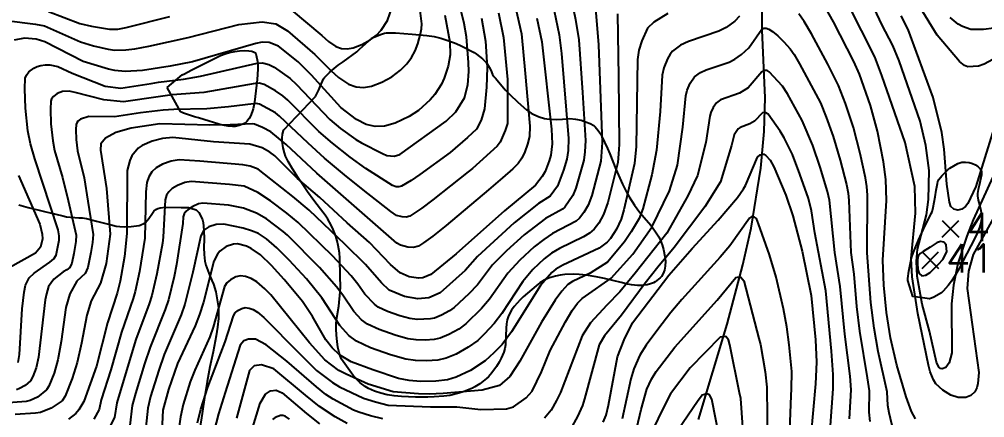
# Model space of a CAD drawing. Extents: x 197794 to 200030, y 561152 to 563931.
# Drawn here: x 199162.8 to 199471.2, y 562466.2 to 562593.4 of the extents above; entities that cross this region are included whole.
import ezdxf

# ---------------------------------------------------------------- set-up
doc = ezdxf.new("R2010")
doc.units = 0
for name, color, linetype in [('E0022112', 5, 'CONTINUOUS'), ('F0017111', 30, 'CONTINUOUS'), ('F0017114', 7, 'CONTINUOUS'), ('F0027132', 7, 'CONTINUOUS'), ('F0027217', 7, 'CONTINUOUS'), ('G0037213', 32, 'CONTINUOUS')]:
    doc.layers.add(name, color=color, linetype=linetype)
doc.styles.add('NGSW', font='romans.shx', dxfattribs={"bigfont": 'ngsw.shx'})

# ---------------------------------------------------------------- blocks, each defined once
blk = doc.blocks.new('F0027217')
at = {"layer": 'F0027217'}
for p, q in [((-2.652, 2.652), (2.652, -2.652)), ((-2.652, -2.652), (2.652, 2.652))]:
    blk.add_line(p, q, dxfattribs=at)

msp = doc.modelspace()

# ---------------------------------------------------------------- linework, layer by layer
at = {"layer": 'E0022112', "flags": 128}
msp.add_lwpolyline([(199379.83, 562465.55), (199388.94, 562495.97), (199393.91, 562514.98), (199396.66, 562526.67), (199399.74, 562545.78), (199400.71, 562557.56), (199401.09, 562568.25), (199400.11, 562589.91), (199400.07, 562599.96), (199401.16, 562624.56), (199401.13, 562630.21), (199399.85, 562651.13), (199397.9, 562665.97), (199396.92, 562671.33), (199392.27, 562690.46), (199389.55, 562709.51)], dxfattribs=at)
at = {"layer": 'F0017111'}
for points, elevation in [([(199162.5, 562483.8), (199162.87, 562486.28), (199163.77, 562500.93), (199164.4, 562506.26), (199164.84, 562508.45), (199165.96, 562510.84), (199167.61, 562512.3), (199172.61, 562515.84), (199173.91, 562516.87), (199174.65, 562518.02), (199175.55, 562522.83), (199175.59, 562524.19), (199175.27, 562526.1), (199167.81, 562548.84), (199166.41, 562553.6), (199165.58, 562557.73), (199164.82, 562564.98), (199164.61, 562571.21), (199164.76, 562574.57), (199165.12, 562575.57), (199165.89, 562576.62), (199167.45, 562577.8), (199168.53, 562578.31), (199169.76, 562578.66), (199171.1, 562578.82), (199172.56, 562578.79), (199175.18, 562578.3), (199179.73, 562576.12), (199190.25, 562572.04), (199195.23, 562571.41), (199204.98, 562572.87), (199207.32, 562573.26), (199215.34, 562574.27), (199220.76, 562575.16), (199238.79, 562579.36), (199240.51, 562579.46), (199242.59, 562578.96), (199244.21, 562578.1), (199249.36, 562574.41), (199251.37, 562572.58), (199262.06, 562561.38), (199265.48, 562558.53), (199270.3, 562554.95), (199272.15, 562553.87), (199278.86, 562550.5), (199280.25, 562549.87), (199282.57, 562549.69), (199284.37, 562550.16), (199299.14, 562560.88), (199302.25, 562563.81), (199305.09, 562568.25), (199306.06, 562572.45), (199306.44, 562576.73), (199306.36, 562579.58), (199305.68, 562587.71), (199304.99, 562592.06), (199299.88, 562612.98)], 445), ([(199336.88, 562610.87), (199340.55, 562593.28), (199341.56, 562586.79), (199342.78, 562569.98), (199343.69, 562554.64), (199343.53, 562551.09), (199343.17, 562548.38), (199340.58, 562539.4), (199339.67, 562537.08), (199337.11, 562533.36), (199336.38, 562532.72), (199330.97, 562529.77), (199324.12, 562524.52), (199318.51, 562519.38), (199314.04, 562514.95), (199309.16, 562508.57), (199306.42, 562505.74), (199301.76, 562501.36), (199300.26, 562500.25), (199297.69, 562498.9), (199295.48, 562497.98), (199294.16, 562497.7), (199289.9, 562497.55), (199287.58, 562497.87), (199284.35, 562498.67), (199280.49, 562500.11), (199277.51, 562501.47), (199276.29, 562502.36), (199273.19, 562505.62), (199271.01, 562508.81), (199268.81, 562511.47), (199262.84, 562517.81), (199251.96, 562528.45), (199248.3, 562531.47), (199243.03, 562535.35), (199239.01, 562538.1), (199234.64, 562540.06), (199229.97, 562540.63), (199217.7, 562541.59), (199215.72, 562541.26), (199213.4, 562540.3), (199211.64, 562539.31), (199210.65, 562538.32), (199209.86, 562537.16), (199209.4, 562535.75), (199208.79, 562523.8), (199208.57, 562521.92), (199206.79, 562512.07), (199205.18, 562505.12), (199204.36, 562502.46), (199200.06, 562491.11), (199198.32, 562485.43), (199193.95, 562470.92), (199193.27, 562466.21), (199191.41, 562462.66)], 415), ([(199477.61, 562536.49), (199467.57, 562518.24), (199466.02, 562512.97), (199465.6, 562507.44), (199469.3, 562480.53), (199469.06, 562477.11), (199468.69, 562475.64), (199468.1, 562474.45), (199466.82, 562473.21), (199465.17, 562472.6), (199462.76, 562472.56), (199460.35, 562473.38), (199457.8, 562474.93), (199455.62, 562477), (199454.83, 562478.2), (199453.77, 562480.76), (199453.21, 562482.97), (199449.88, 562499.45), (199447.99, 562511.11), (199447.76, 562517.01), (199449.06, 562531.43), (199448.84, 562539.96), (199445.78, 562553.97), (199438.38, 562575.44), (199436.07, 562581.39), (199423.39, 562606.49)], 405), ([(199473.85, 562543.1), (199467.57, 562529.36), (199465.54, 562524.12), (199462.63, 562515.36), (199461.26, 562508.51), (199460.63, 562502.51), (199460.72, 562486.86), (199459.84, 562483.65), (199458.78, 562482.22), (199457.59, 562481.73), (199457.04, 562481.88), (199456.57, 562482.33), (199455.85, 562483.88), (199453.59, 562493.82), (199451.19, 562502.44), (199449.58, 562511.31), (199449.42, 562516.13), (199449.73, 562519.97), (199452.66, 562530.94), (199453.23, 562535.81), (199453.41, 562545.12), (199452.38, 562553.06), (199450.54, 562560.84), (199443.84, 562580.06), (199441.81, 562584.95), (199438.39, 562591.69), (199430.49, 562608.63)], 410), ([(199346.35, 562603.25), (199347.88, 562585.2), (199349.07, 562554), (199348.57, 562548.02), (199345.71, 562537.12), (199344.56, 562534.03), (199343.13, 562531.64), (199341.8, 562529.84), (199340.7, 562528.88), (199333.2, 562524.97), (199330.34, 562523.05), (199327.28, 562520.7), (199322.71, 562516.4), (199318.88, 562512.31), (199313.04, 562504.02), (199310.46, 562501.01), (199305.51, 562496.1), (199303.27, 562494.44), (199300.02, 562492.67), (199297.32, 562491.54), (199295.35, 562491.14), (199292.48, 562490.94), (199289.65, 562490.99), (199286.93, 562491.37), (199282.86, 562492.46), (199277.78, 562494.31), (199274.02, 562496.02), (199272.18, 562497.35), (199269.65, 562500.1), (199266.21, 562505.24), (199264.17, 562507.93), (199258.7, 562514.13), (199248.53, 562524.45), (199247.18, 562525.6), (199241.76, 562529.64), (199238.59, 562531.43), (199234.46, 562533.02), (199229.62, 562534.01), (199221.43, 562534.65), (199220.11, 562534.43), (199218.24, 562533.55), (199216.74, 562532.65), (199216.07, 562531.99), (199215.54, 562531.21), (199215.24, 562530.27), (199215.07, 562528.2), (199213.11, 562515.07), (199212.3, 562511.25), (199210.48, 562503.77), (199209.48, 562500.73), (199204.61, 562488.71), (199202.84, 562483.39), (199199.95, 562473.88), (199198.92, 562470.03), (199198.15, 562463.67)], 410), ([(199158.79, 562592.96), (199168, 562591.79), (199170.91, 562591.24), (199182.44, 562586.18), (199186.6, 562584.88), (199191.19, 562583.82), (199193.31, 562583.53), (199196.84, 562583.56), (199199.78, 562583.94), (199204.17, 562584.82), (199216.82, 562587.54), (199232.92, 562591.74), (199240.46, 562592.55), (199244.78, 562591.93), (199248.49, 562589.71), (199257.21, 562582.15), (199262.33, 562576.96), (199264.8, 562574.8), (199268.04, 562572.65), (199270.46, 562571.75), (199272.78, 562571.54), (199275.31, 562571.98), (199278.68, 562573.3), (199281.87, 562575.03), (199284.56, 562577.14), (199286.65, 562579.16), (199288.1, 562581.17), (199289.29, 562583.26), (199290.14, 562585.55), (199291.04, 562588.7), (199291.33, 562590.32), (199291.4, 562591.94), (199290.73, 562597.03)], 455), ([(199321.33, 562597.13), (199323.21, 562588.77), (199324.47, 562576.05), (199325.88, 562559.27), (199325.79, 562555.98), (199325.22, 562553.49), (199324.28, 562551.05), (199323.38, 562549.03), (199322.17, 562547.29), (199320.5, 562545.59), (199317.19, 562542.72), (199312.69, 562538.92), (199299.15, 562527.54), (199294.9, 562524.11), (199291.95, 562521.95), (199290.31, 562520.95), (199288.77, 562520.46), (199286.98, 562520.56), (199284.63, 562521.23), (199283.47, 562521.89), (199257.83, 562544.26), (199248.04, 562553.33), (199243.18, 562557.41), (199240.53, 562558.79), (199238, 562559.84), (199237.48, 562559.97), (199230.2, 562559.64), (199223.73, 562559.54), (199207.7, 562560.02), (199198.53, 562558.59), (199193.72, 562557.17), (199190.34, 562555.39), (199188.91, 562553.61), (199188.82, 562551.56), (199190.67, 562539.34), (199191.83, 562524.8), (199190.59, 562515.34), (199188.83, 562509.09), (199185.79, 562503.46), (199184.38, 562498.91), (199182.75, 562490), (199181.3, 562483.74), (199179.75, 562478.64), (199177.52, 562473.06), (199176.49, 562471.54), (199173.04, 562469.24), (199169.62, 562467.82), (199168.02, 562467.56), (199161.5, 562467.2)], 430), ([(199249.72, 562596.39), (199259.53, 562588.16), (199261.57, 562586.32), (199264, 562584.71), (199265.81, 562584.04), (199267.55, 562583.88), (199269.45, 562584.2), (199272.23, 562585.33), (199274.87, 562586.76), (199276.89, 562588.34), (199278.46, 562589.85), (199280.44, 562592.93), (199281.95, 562597.23)], 460), ([(199485.56, 562586.84), (199471.01, 562579.03), (199469.2, 562578.41), (199465.82, 562578.2), (199464.7, 562578.57), (199463.13, 562579.93), (199456.05, 562588.28), (199450.62, 562597.17)], 420), ([(199315.88, 562595.44), (199317.5, 562587.58), (199318.83, 562574.17), (199318.83, 562566.3), (199318.77, 562560.14), (199318.08, 562557.86), (199317.11, 562555.61), (199316.43, 562554.1), (199315.53, 562552.8), (199307.57, 562545.68), (199306.23, 562544.62), (199294.98, 562535.68), (199291.47, 562533.02), (199287.6, 562530.53), (199286.44, 562530.16), (199285.1, 562530.24), (199283.33, 562530.74), (199281.57, 562531.94), (199272.72, 562538.9), (199266.74, 562543.67), (199260.38, 562549.02), (199255.07, 562553.77), (199245.91, 562562.47), (199244.65, 562563.45), (199239.53, 562566.22), (199238.49, 562566.46), (199237.63, 562566.41), (199229.71, 562565.41), (199222.74, 562564.75), (199212.18, 562564.6), (199208.77, 562564.36), (199201.56, 562563.49), (199193.27, 562562.24), (199185.08, 562562.33), (199182.37, 562561.44), (199181.59, 562560.85), (199181.21, 562560.33), (199181.03, 562559.82), (199180.95, 562558.15), (199181.06, 562555.03), (199181.44, 562551.41), (199183.52, 562542.79), (199184.75, 562535.31), (199186.42, 562524.6), (199186.19, 562522.08), (199185.72, 562518.9), (199184.74, 562514.15), (199183.87, 562512.2), (199181.24, 562509.77), (199179, 562505.72), (199177.72, 562501.36), (199176.23, 562490.48), (199175.16, 562484.58), (199174, 562480.36), (199172.32, 562476.18), (199171.55, 562475.03), (199168.63, 562472.68), (199166.29, 562471.65), (199164.99, 562471.31), (199157.95, 562470.84)], 435), ([(199310.44, 562593.75), (199311.79, 562586.39), (199312.29, 562578), (199312.07, 562571.7), (199311.39, 562564.79), (199310.42, 562561.19), (199308.89, 562558.3), (199306.02, 562555.59), (199300.44, 562550.85), (199290.8, 562543.83), (199288.04, 562541.93), (199284.88, 562540.11), (199284.11, 562539.87), (199283.22, 562539.91), (199282.04, 562540.25), (199273.51, 562545.76), (199268.52, 562549.31), (199262.93, 562553.77), (199258.57, 562557.57), (199248.64, 562567.53), (199247.01, 562568.93), (199244.65, 562570.54), (199241.06, 562572.59), (199239.5, 562572.96), (199238.21, 562572.88), (199221.75, 562569.96), (199211.72, 562569.2), (199207.25, 562568.61), (199196.12, 562567.05), (199189.8, 562567.67), (199180.71, 562569.99), (199178.74, 562570.36), (199176.64, 562570.26), (199174.91, 562569.62), (199173.74, 562568.74), (199173.16, 562567.95), (199172.89, 562567.19), (199172.78, 562564.68), (199172.94, 562560), (199173.51, 562554.57), (199174.13, 562551.47), (199176.64, 562542.89), (199178.49, 562535.45), (199181, 562524.39), (199180.87, 562522.46), (199180.27, 562518.61), (199179.64, 562515.47), (199178.96, 562514.13), (199177.99, 562513.36), (199176.82, 562512.68), (199173.84, 562510.35), (199172.21, 562507.99), (199171.49, 562505.75), (199171.06, 562503.81), (199169.02, 562485.43), (199168.25, 562482.08), (199167.13, 562479.29), (199166.43, 562477.96), (199164.67, 562476.46), (199162.96, 562475.49), (199161.97, 562475.05)], 440), ([(199172.18, 562595.88), (199182.13, 562592.02), (199185.89, 562591.13), (199191.62, 562590.23), (199194.27, 562590.25), (199196.97, 562590.72), (199210.92, 562594.26)], 460), ([(199333.66, 562596.05), (199335.24, 562588.37), (199335.99, 562582.39), (199338.3, 562555.29), (199338.17, 562551.45), (199337.76, 562548.75), (199336.69, 562545.17), (199334.77, 562540.13), (199332.43, 562536.88), (199328.73, 562534.57), (199320.96, 562528.34), (199309.19, 562517.58), (199305.28, 562513.13), (199297.26, 562506.07), (199293.63, 562504.41), (199290.15, 562504.11), (199285.84, 562504.87), (199281.01, 562506.92), (199278.54, 562509.18), (199273.45, 562515.02), (199266.98, 562521.5), (199255.39, 562532.46), (199250.23, 562536.8), (199243.24, 562542.33), (199239.12, 562545.49), (199236.55, 562546.49), (199234.2, 562546.9), (199220.5, 562548.1), (199213.96, 562548.53), (199211.32, 562548.08), (199208.56, 562547.05), (199206.55, 562545.98), (199205.22, 562544.65), (199204.17, 562543.1), (199203.56, 562541.22), (199203.28, 562538.22), (199202.9, 562523.46), (199201.27, 562512.88), (199199.89, 562506.47), (199199.23, 562504.19), (199195.52, 562493.51), (199192.07, 562481.39), (199188.98, 562471.81), (199188.38, 562468.75), (199186.66, 562465.64)], 420), ([(199353.89, 562595.12), (199354.28, 562574.94), (199354.46, 562553.36), (199354.25, 562550.36), (199353.98, 562547.65), (199352.43, 562541.24), (199350.84, 562534.85), (199349.46, 562530.99), (199347.9, 562528.26), (199346.48, 562526.31), (199345.02, 562525.04), (199343.1, 562523.92), (199335.43, 562520.18), (199332.86, 562518.64), (199330.44, 562516.87), (199326.91, 562513.42), (199323.73, 562509.68), (199316.93, 562499.46), (199314.5, 562496.28), (199311.44, 562492.93), (199309.26, 562490.84), (199306.27, 562488.62), (199302.35, 562486.44), (199299.16, 562485.11), (199296.54, 562484.57), (199292.94, 562484.33), (199289.4, 562484.42), (199286.29, 562484.87), (199281.36, 562486.26), (199275.07, 562488.5), (199270.52, 562490.58), (199268.08, 562492.35), (199265.2, 562495.56), (199259.53, 562504.39), (199254.56, 562510.44), (199249.01, 562516.47), (199245.1, 562520.44), (199241.79, 562523.24), (199239.27, 562524.97), (199237, 562525.83), (199234.4, 562526.65), (199228.14, 562527.93), (199225.76, 562527.85), (199223.38, 562527.08), (199221.77, 562526.01), (199220.85, 562524.17), (199218.24, 562512.59), (199215.77, 562502.41), (199214.6, 562499), (199209.15, 562486.31), (199207.37, 562481.35), (199204.76, 562472.87), (199203.9, 562469.14), (199203.03, 562461.12)], 405), ([(199392.86, 562594.31), (199391.36, 562592.73), (199388.66, 562590.75), (199386.24, 562589.52), (199376.54, 562586.23), (199374.09, 562585.08), (199371.5, 562583.23), (199370.69, 562582.24), (199369.87, 562580.75), (199368.7, 562577.83), (199368.15, 562575.48), (199367.52, 562563.91), (199366.34, 562551.55), (199364.87, 562543.71), (199362.04, 562532.85), (199360.81, 562529.79), (199358.29, 562525.53), (199356.17, 562522.34), (199350.69, 562515.78), (199345.18, 562512.35), (199339.52, 562509.6), (199338.09, 562508.65), (199336.1, 562506.57), (199334.02, 562503.71), (199329.59, 562496.67), (199322.77, 562484.18), (199319.48, 562479.32), (199316.19, 562476.42), (199310.66, 562474.98), (199298.23, 562473.92), (199293.79, 562473.65), (199290.39, 562473.76), (199282.28, 562474.41), (199274.29, 562476.9), (199267.22, 562480), (199264.94, 562481.27), (199260.44, 562484.63), (199255.56, 562490.1), (199243.19, 562505.33), (199241.29, 562507.31), (199238.68, 562509.5), (199236.87, 562510.62), (199235.11, 562511.2), (199233.45, 562511.46), (199232.01, 562511.11), (199230.28, 562510.2), (199229.17, 562509.25), (199228.4, 562507.99), (199224.8, 562495.01), (199223.73, 562491.97), (199218.9, 562481.28), (199217.46, 562477.61), (199215.22, 562470.35), (199214.31, 562466.38), (199213.31, 562458.99)], 395), ([(199444.03, 562453.72), (199440.73, 562467.69), (199440.26, 562470.06), (199440.01, 562474.38), (199437.17, 562487.33), (199435.85, 562494.77), (199434.86, 562502.9), (199433.67, 562518.83), (199433.78, 562537.21), (199433.59, 562539.93), (199433.16, 562542.79), (199431.46, 562550.54), (199429.29, 562558.85), (199426.75, 562566.48), (199424.52, 562572.24), (199421.12, 562578.99), (199415.85, 562588.76), (199413.56, 562592.68), (199411.82, 562595.14)], 395), ([(199476.59, 562566.33), (199468.36, 562539.95), (199465.79, 562534.57), (199465.05, 562533.63), (199463.85, 562532.69), (199462.57, 562532.4), (199461.34, 562532.73), (199460.4, 562533.59), (199459.92, 562534.95), (199459.15, 562540.7), (199458.24, 562551.86), (199457.5, 562557.21), (199454.76, 562568.38), (199446.72, 562590.14), (199444.5, 562594.43)], 415), ([(199219.76, 562464.51), (199220.86, 562468.85), (199223.03, 562475.9), (199228.55, 562490.35), (199231.24, 562498.69), (199231.81, 562499.64), (199232.64, 562500.35), (199233.94, 562501.03), (199235.02, 562501.29), (199236.27, 562501.1), (199237.59, 562500.66), (199238.95, 562499.82), (199240.9, 562498.18), (199252.23, 562486.76), (199257.79, 562481.21), (199262.87, 562477.41), (199265.14, 562476.04), (199272.77, 562472.39), (199276.62, 562471.17), (199280.62, 562470.12), (199294.18, 562469.57), (199302.64, 562469.57), (199310.31, 562468.73), (199318.45, 562468.94), (199320.66, 562469.57), (199324.76, 562472.49), (199326.66, 562474.63), (199329.61, 562480.76), (199332.38, 562487.61), (199337.31, 562496.8), (199339.47, 562500.38), (199341.09, 562502.69), (199342.58, 562504.25), (199343.65, 562504.96), (199351.87, 562510.65), (199358.81, 562518.32), (199364.9, 562527), (199370.51, 562538.56), (199373.09, 562546.77), (199374.81, 562558.97), (199375.78, 562568.94), (199376.19, 562570.7), (199377.17, 562572.99), (199378.5, 562574.96), (199380.44, 562576.34), (199382.27, 562577.21), (199389.55, 562579.67), (199391.36, 562580.59), (199393.48, 562582.1), (199395.85, 562584.24), (199400, 562590.25), (199400.62, 562590.5), (199401.39, 562590.48), (199402.26, 562590.2), (199403.4, 562589.48), (199405.14, 562588.08), (199407.07, 562586.21), (199409.02, 562583.93), (199410.32, 562582.08), (199412.04, 562579.14), (199418.72, 562566.64), (199420.56, 562562.14), (199422.79, 562555.96), (199425.04, 562548.33), (199427.07, 562540.56), (199427.6, 562537.79), (199427.81, 562535.54), (199428.48, 562518.86), (199429.43, 562512.02), (199430.27, 562501.69), (199431.18, 562493.82), (199433.71, 562478.87), (199434.26, 562474.71), (199434.16, 562467.91), (199434.46, 562464.91)], 390), ([(199428.07, 562465.77), (199428.51, 562475.05), (199428.25, 562479.39), (199426.52, 562492.87), (199425.03, 562508.08), (199423.3, 562518.9), (199421.6, 562535.66), (199420.97, 562538.33), (199418.61, 562546.12), (199416.28, 562553.07), (199412.93, 562561.05), (199408.23, 562569.52), (199406.63, 562572.06), (199402.32, 562576.58), (199401.76, 562576.96), (199401.05, 562577.05), (199400.53, 562577.01), (199399.97, 562576.63), (199395.6, 562571.47), (199392.86, 562569.82), (199386.78, 562567.6), (199385.49, 562566.68), (199384.47, 562565.23), (199383.68, 562563.57), (199383.4, 562562.39), (199382.08, 562554.07), (199379.47, 562543.46), (199376.4, 562536.96), (199369.68, 562525.12), (199359.56, 562512.26), (199354.64, 562506.31), (199350.56, 562502.1), (199345.27, 562496.42), (199342.64, 562492.34), (199335.66, 562474.2), (199334.47, 562471.63), (199332.78, 562468.54), (199330.63, 562465.95)], 385), ([(199421.97, 562463.63), (199422.76, 562475.39), (199422.79, 562479.9), (199422.3, 562487.42), (199420.42, 562506.62), (199416.99, 562525.15), (199415.87, 562532.22), (199414.88, 562536.1), (199412.19, 562543.91), (199409.77, 562550.19), (199407.13, 562555.46), (199405.82, 562557.59), (199402.04, 562563.12), (199401.05, 562563.59), (199400.2, 562563.5), (199397.72, 562560.84), (199396.17, 562559.97), (199393.13, 562558.86), (199392.49, 562558.4), (199391.77, 562557.47), (199391.17, 562556.43), (199390.3, 562553.04), (199386.82, 562541.5), (199381.8, 562533.53), (199372, 562520.54), (199366.76, 562514.26), (199362.75, 562509.1), (199355.16, 562498.94), (199349.72, 562492.32), (199348.04, 562489.45), (199343.41, 562472.21), (199342.74, 562470), (199341.15, 562466.57), (199338.9, 562462.45)], 380), ([(199408.78, 562456.56), (199409.4, 562473.24), (199409.54, 562475.24), (199409.56, 562480.86), (199408.77, 562489.45), (199407.98, 562495.2), (199406.96, 562500.9), (199404.6, 562511.06), (199402.49, 562518.19), (199398.95, 562528.09), (199398.3, 562529.76), (199397.64, 562530.2), (199396.77, 562530.34), (199396.12, 562529.91), (199389.79, 562521.06), (199386.73, 562517.38), (199374.44, 562503.85), (199370.99, 562499.75), (199366.76, 562494.35), (199363.03, 562489.26), (199361.07, 562486.13), (199359.16, 562481.79), (199358.2, 562478.59), (199355.39, 562465.75)], 370), ([(199360.13, 562462.94), (199361.52, 562468.76), (199363.31, 562475.25), (199364.75, 562478.5), (199366.22, 562480.85), (199372.21, 562488.72), (199385.75, 562503.67), (199391.68, 562510.9), (199392.77, 562511.12), (199393.28, 562510.97), (199394.3, 562509.81), (199399.1, 562491.43), (199399.54, 562489.55), (199401.04, 562480.84), (199401.59, 562475.9), (199401.79, 562457.18)], 365), ([(199394.44, 562455.46), (199393.3, 562472.23), (199392.91, 562474.07), (199389.77, 562489.42), (199389.41, 562491.01), (199388.55, 562492.12), (199386.71, 562491.87), (199377.14, 562482.05), (199370.88, 562473.72), (199368.18, 562468.57), (199360.18, 562451.92)], 360), ([(199278.96, 562465.82), (199275, 562466.73), (199271.25, 562467.89), (199269.63, 562468.59), (199263.07, 562472.08), (199260.79, 562473.55), (199257.77, 562475.98), (199248.3, 562484.16), (199241.72, 562489.46), (199238.3, 562491.25), (199236.07, 562491.25), (199234.54, 562490.74), (199233.42, 562489.29), (199228.6, 562474.2), (199226.5, 562467.35), (199223.48, 562455.85)], 385), ([(199267.57, 562464.32), (199263.75, 562466.46), (199258.72, 562469.69), (199254.25, 562473.38), (199244.11, 562481.77), (199240.26, 562483.05), (199237.87, 562482.71), (199236.42, 562481.17), (199232.23, 562465.99)], 380), ([(199391.39, 562434.66), (199384, 562472.1), (199383.26, 562473.45), (199382.4, 562473.82), (199380.93, 562473.33), (199379.46, 562471.37), (199362.79, 562446.8)], 355), ([(199249.13, 562465.67), (199247.78, 562466.59), (199247.01, 562466.81), (199246.27, 562466.82), (199244.57, 562466.21), (199243.67, 562465.53)], 370)]:
    msp.add_lwpolyline(points, dxfattribs=dict(at, elevation=elevation))
at = {"layer": 'F0017111', "elevation": 415, "flags": 128}
msp.add_lwpolyline([(199451.59, 562519.26), (199450.64, 562518.56), (199449.96, 562517.71), (199449.71, 562516.7), (199449.69, 562515.61), (199449.88, 562513.5), (199450.27, 562512.2), (199451.17, 562511.5), (199452.44, 562511.71), (199453.8, 562512.54), (199456.49, 562515.18), (199457.79, 562516.65), (199459.1, 562519.14), (199458.86, 562521.32), (199458.18, 562522.17), (199457.17, 562522.46), (199456.02, 562522.09), (199453.76, 562520.62)], close=True, dxfattribs=at)
at = {"layer": 'F0017114'}
for points, elevation in [([(199449.11, 562465.75), (199447.84, 562468.17), (199446.15, 562472.78), (199443.1, 562482.9), (199441.14, 562491.7), (199439.88, 562499.74), (199439.02, 562508.49), (199438.71, 562516.4), (199439.85, 562535.55), (199439.66, 562542.18), (199438.85, 562547.86), (199436.92, 562557.64), (199434.68, 562565.84), (199431.18, 562575.8), (199429.45, 562579.85), (199422.87, 562592.57), (199416.45, 562604.18)], 400), ([(199298.76, 562594.7), (199300.32, 562586.03), (199300.43, 562581.97), (199299.84, 562578.37), (199298.59, 562574.53), (199297.71, 562572.65), (199295.61, 562569.32), (199294.08, 562567.61), (199290.37, 562564.29), (199287.36, 562562.31), (199282.89, 562560.24), (199279.46, 562559.27), (199276.56, 562559.15), (199273.65, 562559.8), (199270.51, 562561.38), (199265.56, 562565.18), (199256.23, 562575.48), (199251.97, 562579.81), (199245.59, 562584.78), (199242.66, 562585.9), (199240.38, 562586.02), (199238.35, 562585.64), (199218.14, 562579.83), (199211.02, 562578.38), (199202.18, 562577.05), (199196.65, 562576.7), (199193.34, 562576.98), (199191.35, 562577.41), (199183.26, 562579.86), (199171.04, 562586.15), (199168.25, 562587.06), (199164.49, 562587.38), (199161.25, 562586.72)], 450), ([(199328.1, 562593.76), (199329.75, 562586.17), (199332.79, 562558.25), (199333.05, 562553.61), (199332.58, 562550.01), (199332.14, 562548.21), (199330.76, 562544.75), (199329.87, 562543.17), (199327.74, 562540.4), (199317.81, 562532.16), (199302.42, 562518.51), (199294.25, 562511.89), (199291.79, 562510.84), (199290.4, 562510.67), (199287.33, 562511.08), (199284.51, 562512.37), (199281.46, 562515.07), (199274.72, 562522.05), (199267.53, 562528.33), (199258.82, 562536.47), (199251.74, 562542.55), (199244.42, 562549.77), (199242.9, 562550.97), (199240.45, 562552.36), (199236.47, 562553.47), (199224.9, 562554.26), (199211.89, 562555.6), (199208.55, 562555.32), (199205.3, 562554.49), (199202.14, 562553.1), (199200.78, 562552.17), (199198.82, 562549.78), (199198.14, 562548.3), (199197.3, 562545.08), (199197.24, 562525), (199196.42, 562517.66), (199195.08, 562509.73), (199194.11, 562505.92), (199191.04, 562496.47), (199187.5, 562482.56), (199183.5, 562471.29), (199181.91, 562468.61), (199180.93, 562467.47), (199178.61, 562465.72)], 425), ([(199369.97, 562595.18), (199365.51, 562592.45), (199363.51, 562590.57), (199361.64, 562586.45), (199360.77, 562583.48), (199360.27, 562580.57), (199359.84, 562552.72), (199359.38, 562547.29), (199355.98, 562532.57), (199355.08, 562529.55), (199353.63, 562526.33), (199351.72, 562523.42), (199350.6, 562522.17), (199348.07, 562520.23), (199336.5, 562514.87), (199334.27, 562513.59), (199332.93, 562512.51), (199329.28, 562508.38), (199320.02, 562493.54), (199317.06, 562489.57), (199314.43, 562486.81), (199311.6, 562484.34), (199306.96, 562481.27), (199302.41, 562479.14), (199299.59, 562478.22), (199295.85, 562477.78), (199290.96, 562477.68), (199287.35, 562478.04), (199283.94, 562478.7), (199275.81, 562481.4), (199268.9, 562484), (199265.14, 562486.26), (199262.8, 562488.43), (199260.75, 562491.02), (199256.45, 562498.43), (199253.33, 562503.25), (199247.5, 562510.25), (199243.43, 562514.72), (199239.91, 562518.15), (199236.93, 562520.2), (199235.39, 562520.95), (199232.52, 562521.66), (199231.24, 562521.59), (199228.91, 562520.78), (199226.92, 562519.33), (199226.14, 562518.41), (199225, 562516.17), (199221.68, 562503.07), (199220.45, 562499.05), (199219.01, 562495.49), (199213.34, 562483.43), (199210.45, 562475.19), (199208.71, 562468.51), (199208.25, 562459.77)], 400), ([(199474.1, 562590.55), (199470.85, 562590.1), (199466.76, 562590.09), (199464.11, 562591.01), (199462.75, 562591.78), (199460.19, 562593.92)], 425), ([(199349.37, 562464.67), (199350.26, 562466.93), (199351.05, 562470.18), (199353.95, 562485.61), (199356.06, 562491.06), (199358.74, 562496.45), (199370.28, 562511.61), (199377.72, 562520.21), (199386.11, 562529.25), (199392.25, 562536.43), (199394.2, 562539.2), (199394.8, 562540.3), (199398.66, 562549.3), (199399.48, 562550.13), (199400.2, 562550.28), (199400.61, 562550.28), (199401.33, 562549.87), (199402.67, 562548.38), (199403.85, 562546.22), (199407.68, 562537.18), (199409.9, 562530.56), (199412.95, 562519.33), (199415.8, 562505.16), (199417.19, 562490.97), (199417.51, 562483.93), (199417.14, 562476.91), (199415.7, 562460.36)], 375), ([(199162.54, 562543.46), (199169.42, 562527.98), (199170.13, 562524.77), (199170.23, 562523.21), (199169.67, 562520.57), (199168.06, 562518.65), (199159.87, 562514.13)], 450), ([(199235.84, 562457.91), (199239.74, 562470.79), (199241.5, 562473.68), (199243.06, 562474.73), (199244.9, 562474.96), (199246.82, 562474.13), (199254.57, 562467.44), (199258.71, 562464.22)], 375)]:
    msp.add_lwpolyline(points, dxfattribs=dict(at, elevation=elevation))
at = {"layer": 'G0037213', "flags": 128}
for points in [[(199257.42, 562568.739), (199258.512, 562570.87), (199258.919, 562571.945), (199260.016, 562574.389), (199260.358, 562574.791), (199261.88, 562576.361), (199262.771, 562577.135), (199264.73, 562578.694), (199266.288, 562579.781), (199270.655, 562582.976), (199271.481, 562583.779), (199275.293, 562587.28), (199275.859, 562587.552), (199278.191, 562588.551), (199279.454, 562588.917), (199280.138, 562589.006), (199281.537, 562589.077), (199282.989, 562588.995), (199288.284, 562588.643), (199293.018, 562588.22), (199295.321, 562587.831), (199297.464, 562587.318), (199299.412, 562586.699), (199301.879, 562585.797), (199303.521, 562585.048), (199308.108, 562582.807), (199308.899, 562582.252), (199310.771, 562580.789), (199311.432, 562580.14), (199312.288, 562579.089), (199312.956, 562578.027), (199313.422, 562577.065), (199313.948, 562575.743), (199314.415, 562575.118), (199314.994, 562574.551), (199315.501, 562573.914), (199318.047, 562570.887), (199319.564, 562569.317), (199322.05, 562566.91), (199324.855, 562564.497), (199326.39, 562563.387), (199327.222, 562562.951), (199328.893, 562562.255), (199330.57, 562561.736), (199331.355, 562561.63), (199334.306, 562561.407), (199336.307, 562561.467), (199337.547, 562561.609), (199338.721, 562561.639), (199340.486, 562561.486), (199342.275, 562561.133), (199344.052, 562560.561), (199345.221, 562560.077), (199346.349, 562559.469), (199346.827, 562558.974), (199347.724, 562557.876), (199348.563, 562556.672), (199348.935, 562555.952), (199350.737, 562552.104), (199351.446, 562550.352), (199353.431, 562545.548), (199355.499, 562540.714), (199356.745, 562538.135), (199357.619, 562536.707), (199359.368, 562534.063), (199361.086, 562531.667), (199362.415, 562530.021), (199364.511, 562527.584), (199366.082, 562525.542), (199367.133, 562523.901), (199367.701, 562522.697), (199368.185, 562521.352), (199368.563, 562519.9), (199369.042, 562517.663), (199369.244, 562516.093), (199369.173, 562514.582), (199368.938, 562513.259), (199368.507, 562512.179), (199367.965, 562511.223), (199367.575, 562510.857), (199365.935, 562509.51), (199365.463, 562509.262), (199364.442, 562508.878), (199363.344, 562508.606), (199361.591, 562508.352), (199360.351, 562508.327), (199358.427, 562508.527), (199357.128, 562508.787), (199355.074, 562509.299), (199349.731, 562510.602), (199347.122, 562511.12), (199344.047, 562511.609), (199341.644, 562511.874), (199339.732, 562511.944), (199337.064, 562511.849), (199335.612, 562511.671), (199334.112, 562511.34), (199331.887, 562510.737), (199330.494, 562510.052), (199329.161, 562509.225), (199327.933, 562508.221), (199323.815, 562504.76), (199322.776, 562503.757), (199320.888, 562501.666), (199320.103, 562500.533), (199319.106, 562498.72), (199318.67, 562497.421), (199318.458, 562496.099), (199318.352, 562494.789), (199318.3, 562492.31), (199318.136, 562489.429), (199317.942, 562488.26), (199317.582, 562487.044), (199316.792, 562485.149), (199316.131, 562483.838), (199315.258, 562482.504), (199313.83, 562480.526), (199312.721, 562479.239), (199312.042, 562478.66), (199309.918, 562477.007), (199308.384, 562476.014), (199307.551, 562475.619), (199304.99, 562474.537), (199303.196, 562473.958), (199300.363, 562473.284), (199298.403, 562473.012), (199295.405, 562472.781), (199293.386, 562472.733), (199289.408, 562472.755), (199284.933, 562472.895), (199282.572, 562473.136), (199280.388, 562473.501), (199278.31, 562474.002), (199276.326, 562474.668), (199274.414, 562475.465), (199273.268, 562476.137), (199271.739, 562477.276), (199270.853, 562478.125), (199269.631, 562479.471), (199268.958, 562480.368), (199265.804, 562484.87), (199265.343, 562485.874), (199265.012, 562486.96), (199264.64, 562488.659), (199264.338, 562490.519), (199264.125, 562492.502), (199264.006, 562494.568), (199264.029, 562496.008), (199264.205, 562497.448), (199264.859, 562501.781), (199265.359, 562506.303), (199265.394, 562507.885), (199265.363, 562511.208), (199265.261, 562517.129), (199265.113, 562518.752), (199264.734, 562521.101), (199264.379, 562522.636), (199263.906, 562524.099), (199263.103, 562526.224), (199262.471, 562527.581), (199261.348, 562529.541), (199260.498, 562530.815), (199259.069, 562532.763), (199256.955, 562535.453), (199254.935, 562538.251), (199251.876, 562542.747), (199250.062, 562545.639), (199248.757, 562547.935), (199247.906, 562549.634), (199247.505, 562550.732), (199247.103, 562552.343), (199246.789, 562554.433), (199246.818, 562555.377), (199246.965, 562556.658), (199247.242, 562557.857), (199247.307, 562558.022)], [(199210.079, 562571.632), (199214.912, 562575.6), (199215.579, 562575.984), (199217.739, 562577.083), (199222.207, 562579.369), (199227.105, 562581.761), (199228.61, 562582.352), (199230.003, 562582.766), (199231.679, 562583.121), (199233.161, 562583.298), (199234.701, 562583.375), (199236.118, 562583.341), (199237.169, 562583.182), (199237.848, 562582.899), (199238.261, 562582.615), (199238.438, 562582.344), (199238.556, 562581.889), (199238.958, 562579.93), (199239.053, 562578.738), (199239.03, 562577.427), (199238.854, 562574.127), (199238.654, 562572.303), (199237.936, 562566.849), (199237.536, 562564.795), (199237.229, 562563.803), (199236.686, 562562.457), (199236.25, 562561.701), (199235.524, 562560.709), (199234.958, 562560.213), (199234.261, 562559.835), (199233.087, 562559.398), (199231.8, 562559.167), (199230.927, 562559.137), (199229.61, 562559.255), (199227.857, 562559.573), (199226.6, 562559.909), (199221.741, 562561.324), (199220.088, 562561.914), (199218.795, 562562.261), (199215.295, 562563.364), (199214.669, 562563.724), (199214.362, 562563.948)], [(199446.654, 562509.935), (199446.695, 562510.638), (199446.978, 562512.916), (199447.467, 562515.561), (199447.85, 562517.232), (199448.445, 562519.044), (199450.038, 562522.793), (199451.689, 562526.382), (199454.149, 562531.377), (199454.414, 562531.926), (199454.78, 562533.236), (199455.38, 562536.696), (199455.663, 562538.785), (199456.081, 562540.905), (199456.276, 562541.584), (199456.588, 562542.198), (199457.473, 562543.331), (199459.562, 562545.351), (199460.111, 562545.835), (199461.338, 562546.615), (199462.59, 562547.276), (199463.227, 562547.548), (199463.87, 562547.702), (199465.098, 562547.726), (199466.243, 562547.596), (199467.306, 562547.313), (199468.25, 562546.877), (199469.077, 562546.287), (199469.768, 562545.579), (199470.158, 562544.676), (199470.217, 562543.661), (199469.445, 562540.248), (199469.103, 562538.997), (199468.891, 562537.698), (199468.85, 562537.025), (199469.075, 562535.644), (199469.66, 562533.697), (199469.956, 562532.398), (199470.163, 562530.415), (199470.193, 562529.748), (199469.946, 562528.343), (199469.562, 562526.908), (199468.642, 562524.712), (199466.802, 562520.981), (199464.236, 562516.14), (199462.909, 562513.613), (199461.517, 562511.234), (199460.549, 562509.734), (199459.546, 562508.364), (199457.983, 562506.557), (199457.452, 562505.996), (199454.914, 562504.644), (199454.259, 562504.337), (199453.574, 562504.153), (199448.238, 562504.83)]]:
    msp.add_lwpolyline(points, close=True, dxfattribs=at)
msp.add_lwpolyline([(199162.7, 562534.132), (199165.676, 562533.295), (199170.912, 562532.022), (199174.495, 562531.167), (199176.709, 562530.572), (199177.937, 562530.312), (199181.862, 562530.019), (199183.072, 562529.96), (199184.33, 562529.789), (199187.488, 562528.888), (199192.612, 562527.597), (199193.793, 562527.302), (199194.914, 562527.161), (199196.549, 562527.102), (199198.627, 562527.233), (199201.106, 562527.535), (199201.49, 562527.6), (199202.823, 562528.309), (199203.148, 562528.527), (199204.198, 562529.791), (199205.372, 562531.48), (199205.856, 562532.105), (199206.422, 562532.578), (199207.054, 562532.962), (199207.798, 562533.192), (199209.468, 562533.329), (199214.515, 562533.313), (199215.926, 562533.319), (199216.864, 562533.249), (199218.978, 562532.647), (199219.379, 562532.494), (199220.217, 562531.644), (199220.66, 562530.936), (199221.322, 562529.319), (199221.529, 562528.44), (199221.796, 562526.032), (199221.867, 562523.169), (199221.833, 562520.465), (199221.893, 562518.311), (199222.142, 562516.18), (199222.437, 562514.828), (199223.347, 562512.314), (199224.393, 562509.936), (199224.854, 562508.767), (199225.581, 562506.359), (199226.077, 562503.821), (199226.438, 562501.212), (199226.522, 562499.89), (199226.434, 562497.836), (199226.157, 562495.109), (199225.757, 562492.311), (199224.744, 562487.21), (199223.73, 562482.393), (199222.847, 562477.694), (199222.004, 562472.565), (199221.257, 562467.523), (199220.515, 562462.73)], dxfattribs=at)

# ---------------------------------------------------------------- block references
at = {"layer": 'F0027217'}
for p in [(199460.26, 562526.42, 413.83), (199453.84, 562516.41, 416.21)]:
    msp.add_blockref('F0027217', p, dxfattribs=at)

# ---------------------------------------------------------------- texts
at = {"layer": 'F0027132', "style": 'NGSW'}
for s, p in [('413.8', (199465.26, 562522.52)), ('416.2', (199458.84, 562512.51))]:
    msp.add_text(s, height=9, dxfattribs=at).set_placement(p)

doc.saveas('drawing.dxf')
